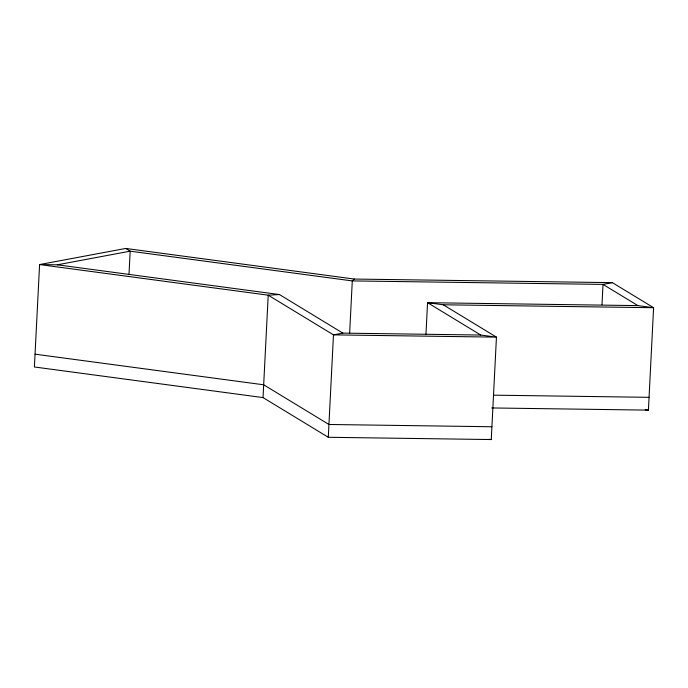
<?xml version="1.0" encoding="UTF-8"?>
<svg xmlns="http://www.w3.org/2000/svg" width="688" height="688" viewBox="0 0 688 688"><rect width="100%" height="100%" fill="white"/><g stroke="black" fill="none" stroke-linecap="round" stroke-linejoin="round"><path stroke-width="1.03" d="M128.983 274.641L130.17 251.172L125.689 248.445L39.586 264.562L34.4 366.979L263.031 397.587L328.288 437.284L491.266 439.555L496.452 337.137L443.261 304.784L427.558 302.686L425.932 334.686M263.031 397.587L268.217 295.178L279.44 294.55L342.848 333.112L480.74 335.039L496.452 337.137L333.474 334.867L268.217 295.178L39.586 264.562L57.319 264.811L279.44 294.55M328.288 437.284L333.474 334.867L342.848 333.112M349.642 333.19L352.29 280.91L354.32 279.053L612.389 282.648L653.6 307.717L648.414 410.134L491.731 407.95M601.991 304.672L603.023 284.402L612.389 282.648M57.319 264.811L130.17 251.172L352.29 280.91L603.023 284.402L637.896 305.618L653.6 307.717L443.261 304.784M637.896 305.618L427.558 302.686L480.74 335.039M493.451 395.161L649.059 397.329M491.911 426.749L328.941 424.479L263.676 384.79L35.045 354.174M125.689 248.445L354.32 279.053M645.267 409.713L648.414 410.134M489.168 439.271L491.266 439.555"/></g></svg>
